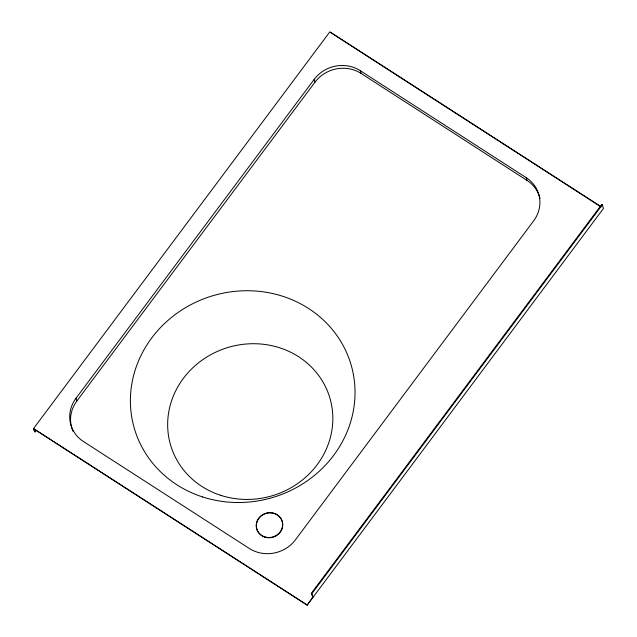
<?xml version="1.0" encoding="UTF-8"?>
<svg xmlns="http://www.w3.org/2000/svg" width="637" height="637" viewBox="0 0 637 637"><rect width="100%" height="100%" fill="white"/><g stroke="black" fill="none" stroke-linecap="round" stroke-linejoin="round"><path stroke-width="0.96" d="M36.182 430.317L34.995 431.91L34.454 431.56L33.546 428.558L329.855 31.85L601.177 206.786M526.25 177.691A33.22 30.95 -16.8 0 1 533.647 220.872L295.449 539.794A33.22 30.95 -16.8 0 1 249.314 548.465L83.375 441.481A33.22 30.95 -16.8 0 1 75.978 398.292L314.184 79.37A33.22 30.95 -16.8 0 1 360.311 70.699L526.25 177.691L527.086 180.462A33.22 30.95 -16.8 0 1 539.985 198.497M73.048 431.337A33.22 30.95 -16.8 0 1 76.814 401.063L315.02 82.141A33.22 30.95 -16.8 0 1 361.155 73.47L527.086 180.462M307.145 605.15L312.886 597.14L311.31 593.326L601.798 204.397L602.331 204.748L603.454 208.442L307.145 605.15L34.151 429.139L34.995 431.91M312.886 597.14L311.843 593.676L602.331 204.748M330.46 32.423L600.946 206.826M311.31 593.326L311.843 593.676M33.546 428.558L307.082 604.919M360.311 70.699L361.155 73.47M314.184 79.37L315.02 82.141M75.978 398.292L76.814 401.063M202.662 496.964A112.948 105.232 -16.8 0 0 353.615 375.774A112.948 105.232 -16.8 0 0 171.855 317.138A112.948 105.232 -16.8 0 0 202.662 496.964M220.8 495.355A83.049 77.372 -16.8 0 0 331.797 406.247A83.049 77.372 -16.8 0 0 198.147 363.13A83.049 77.372 -16.8 0 0 220.8 495.355M264.809 537.118A13.289 12.382 -16.8 0 0 282.565 522.858A13.289 12.382 -16.8 0 0 261.186 515.962A13.289 12.382 -16.8 0 0 264.809 537.118M264.737 536.887A13.289 12.382 -16.8 0 0 282.494 522.627A13.289 12.382 -16.8 0 0 261.114 515.731A13.289 12.382 -16.8 0 0 264.737 536.887"/></g></svg>
